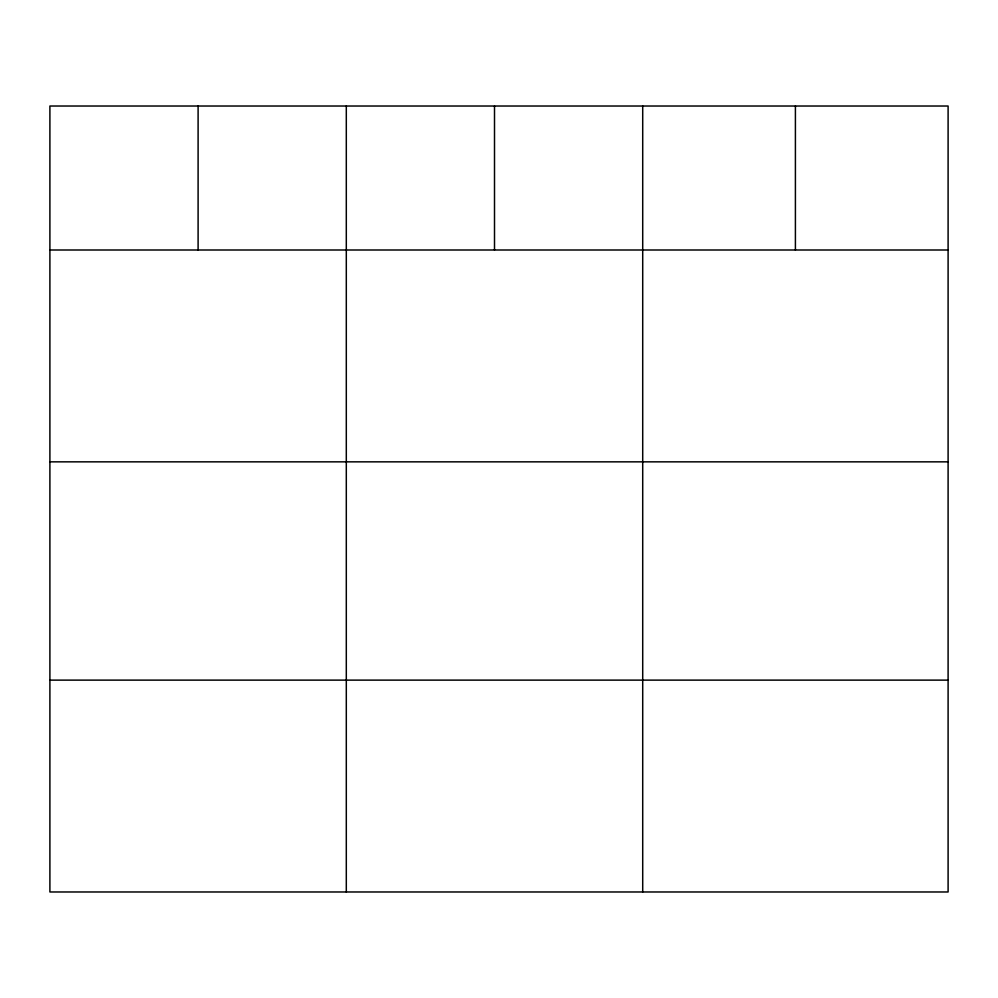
<?xml version="1.0" encoding="UTF-8"?>
<svg xmlns="http://www.w3.org/2000/svg" width="998" height="998" viewBox="0 0 998 998"><rect width="100%" height="100%" fill="white"/><g stroke="black" fill="none" stroke-linecap="round" stroke-linejoin="round"><path stroke-width="1.5" d="M948.1 461.849L948.1 106.025L49.9 106.025L49.9 891.975L948.1 891.975L948.1 461.849L49.9 461.849M49.9 249.999L948.1 249.999M49.9 680.125L948.1 680.125M795.406 106.025L795.406 249.999M642.712 106.025L642.712 891.975M494.509 106.025L494.509 249.999M346.306 106.025L346.306 891.975M198.103 106.025L198.103 249.999"/></g></svg>
